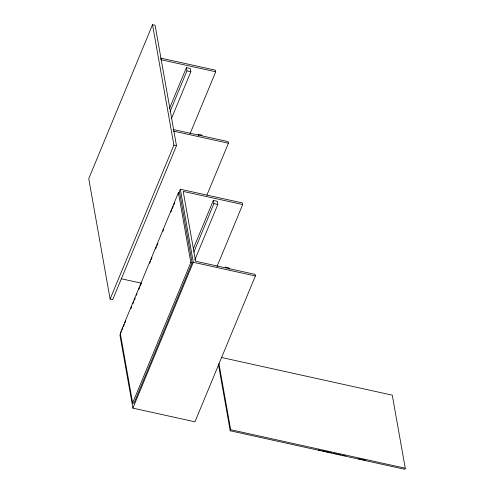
<?xml version="1.0" encoding="UTF-8"?>
<svg xmlns="http://www.w3.org/2000/svg" width="494" height="494" viewBox="0 0 494 494"><rect width="100%" height="100%" fill="white"/><g stroke="black" fill="none" stroke-linecap="round" stroke-linejoin="round"><path stroke-width="0.74" d="M152.523 24.7L88.753 178.643L110.125 299.055L112.712 299.623L176.475 145.681L155.104 25.268L152.523 24.7L173.888 145.113L110.125 299.055M169.547 108.303L186.38 67.666L190.258 68.524L190.826 71.735L171.344 118.77M170.121 111.502L186.948 70.877L186.38 67.666M190.029 133.818L215.724 71.784L215.44 70.179L160.47 58.051M178.427 192.716L120.258 333.147L132.651 402.987L133.948 403.277L192.117 262.839L179.723 193L178.427 192.716L190.826 262.555L132.651 402.987M121.401 331.511L119.925 335.068L132.892 408.118L194.963 421.82L255.367 275.979L255.083 274.374L195.599 261.246L183.206 191.406L242.69 204.535L216.996 266.562M121.987 330.091L122.87 327.954M123.463 326.534L124.346 324.397M124.933 322.977L125.816 320.841M130.83 308.75L131.713 306.613M132.892 303.767L133.775 301.636M134.362 300.21L135.245 298.08M136.424 295.233L137.017 293.807M138.783 289.54L139.666 287.409M140.259 285.983L141.142 283.852M149.688 263.222L150.571 261.085M151.158 259.659L152.041 257.528M155.579 248.988L156.462 246.858M157.055 245.432L157.938 243.301M162.946 231.204L163.829 229.074M170.905 212L171.788 209.864M172.375 208.443L173.258 206.307M173.851 204.887L174.734 202.75M178.272 194.21L180.335 189.233L242.406 202.929L242.69 204.535M206.893 195.161L228.407 143.229L228.117 141.624L173.153 129.496M193.265 248.896L213.346 200.416L217.224 201.274L217.792 204.485L194.772 260.072M193.839 252.088L213.914 203.627L213.346 200.416M132.892 408.118L193.296 262.283L180.335 189.233M221.46 357.477L392.279 395.169L405.247 468.219L404.796 469.3L230.216 430.774L230.667 429.694L218.904 363.423M160.754 59.657L215.724 71.784M186.948 70.877L190.826 71.735M202.083 135.152L198.205 134.294L198.434 135.578M173.437 131.101L228.407 143.229M173.888 145.113L176.475 145.681M213.914 203.627L217.792 204.485M225.171 267.044L229.049 267.902L229.278 269.187M193.296 262.283L255.367 275.979M190.826 262.555L192.117 262.839M121.308 278.764L141.642 283.253M230.667 429.694L405.247 468.219M318.377 449.867L320.631 450.361M322.131 450.695L331.888 452.85M333.388 453.177L336.389 453.844M337.896 454.171L340.897 454.838M342.398 455.165L345.399 455.826M358.156 458.642L361.157 459.309M362.658 459.636L365.659 460.303M218.453 364.504L230.216 430.774"/></g></svg>
